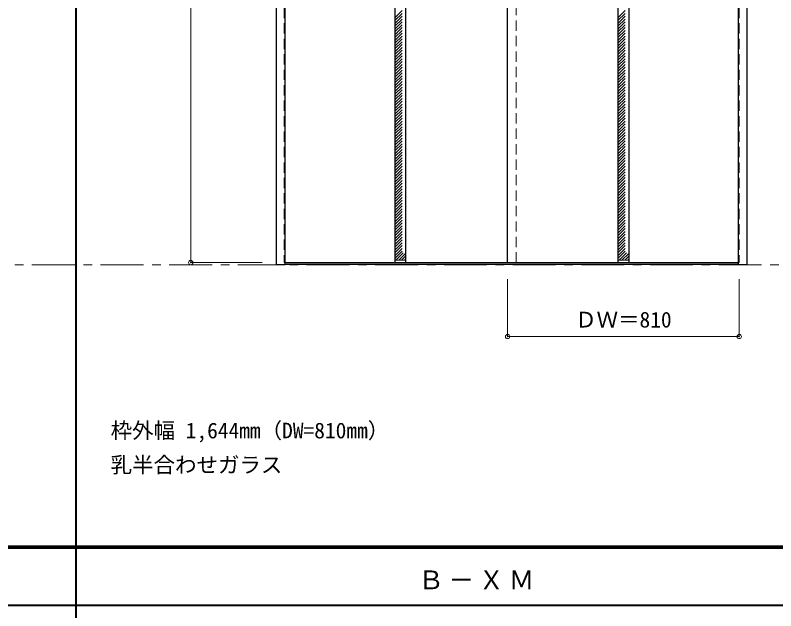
# Model space of a CAD drawing. Units: millimetres, scale not verified. Extents: x -6000 to 5700, y -4307 to 4260.
# Drawn here: x -2909 to -250, y -36 to 2046 of the extents above; entities that cross this region are included whole.
import ezdxf
from ezdxf.enums import TextEntityAlignment as Align

# ---------------------------------------------------------------- set-up
doc = ezdxf.new("R2010")
doc.units = ezdxf.units.MM
doc.header["$LTSCALE"] = 30
doc.header["$PDMODE"] = 32
doc.header["$PDSIZE"] = 15
doc.linetypes.add('CHAIN1', pattern=[8, 5, -1, 1, -1])
doc.linetypes.add('DASHED1', pattern=[1.8, 1.2, -0.6])
for name, color, linetype, lineweight in [('0-1_通り芯', 7, 'CHAIN1', 18), ('0-2_扉', 4, 'DASHED1', 9), ('0-3_仕上げ', 7, 'Continuous', 18), ('0-4_枠', 3, 'Continuous', 25), ('0-A_文字', 7, 'Continuous', 18), ('0-B_寸法', 4, 'Continuous', 9), ('0-C_ハッチ', 4, 'DASHED1', 9), ('F-1_枠', 6, 'Continuous', 40)]:
    doc.layers.add(name, color=color, linetype=linetype, lineweight=lineweight)
doc.styles.add('ＭＳ ゴシック', font='')
doc.styles.get('ＭＳ ゴシック').set_extended_font_data('MS Gothic')

msp = doc.modelspace()

# ---------------------------------------------------------------- linework, layer by layer
at = {"layer": '0-1_通り芯'}
msp.add_line((-5490, 1173), (5690, 1173), dxfattribs=at)
at = {"layer": '0-2_扉', "color": 3, "linetype": 'Continuous', "lineweight": 25}
for p, q in [((-1188, 1181.5), (-1188, 3529.5)), ((-1965, 1181.5), (-381, 1181.5))]:
    msp.add_line(p, q, dxfattribs=at)
at = {"layer": '0-2_扉'}
msp.add_line((-1158, 1181.5), (-1158, 3529.5), dxfattribs=at)
for points in [[(-1968, 3529.5), (-1968, 1181.5), (-1965, 1181.5)], [(-378, 3529.5), (-378, 1181.5), (-381, 1181.5)]]:
    msp.add_lwpolyline(points, dxfattribs=at)
at = {"layer": '0-3_仕上げ', "color": 3, "lineweight": 25}
for p, q in [((-1582, 3529.5), (-1582, 1181.5)), ((-1544, 3529.5), (-1544, 1181.5)), ((-802, 3529.5), (-802, 1181.5)), ((-764, 3529.5), (-764, 1181.5))]:
    msp.add_line(p, q, dxfattribs=at)
at = {"layer": '0-3_仕上げ'}
for p, q in [((-1582, 1189.5), (-1544, 1189.5)), ((-802, 1189.5), (-764, 1189.5))]:
    msp.add_line(p, q, dxfattribs=at)
at = {"layer": '0-4_枠'}
for p, q in [((-1995, 1173), (-1995, 3573)), ((-1965, 1173), (-1965, 3573)), ((-381, 1182.04), (-381, 3573)), ((-351, 1173), (-351, 3573)), ((-1965, 1173), (-1995, 1173)), ((-1965, 1176), (-381, 1176)), ((-381, 1181.7), (-381, 1182.04))]:
    msp.add_line(p, q, dxfattribs=at)
msp.add_lwpolyline([(-351, 1173), (-381, 1173), (-381, 1181.7)], dxfattribs=at)
at = {"layer": '0-B_寸法'}
for p, q in [((-2295, 3529.5), (-2295, 1181.5)), ((-2295, 1181.5), (-2045, 1181.5)), ((-1188, 923), (-1188, 1123)), ((-378, 923), (-378, 1123)), ((-1188, 923), (-378, 923))]:
    msp.add_line(p, q, dxfattribs=at)
at = {"layer": '0-B_寸法', "color": 7}
for p in [(-2295, 1181.5), (-1188, 923), (-378, 923)]:
    msp.add_point(p, dxfattribs=at)
at = {"layer": '0-C_ハッチ'}
for p, q in [((-1582, 2036.77), (-1544, 2074.77)), ((-802, 2036.77), (-764, 2074.77)), ((-1582, 2026.88), (-1544, 2064.88)), ((-1582, 2016.98), (-1544, 2054.98)), ((-802, 2026.88), (-764, 2064.88)), ((-802, 2016.98), (-764, 2054.98)), ((-1582, 2007.08), (-1544, 2045.08)), ((-1582, 1997.18), (-1544, 2035.18)), ((-1582, 1987.28), (-1544, 2025.28)), ((-802, 2007.08), (-764, 2045.08)), ((-802, 1997.18), (-764, 2035.18)), ((-802, 1987.28), (-764, 2025.28)), ((-1582, 1977.38), (-1544, 2015.38)), ((-1582, 1967.48), (-1544, 2005.48)), ((-1582, 1957.58), (-1544, 1995.58)), ((-802, 1977.38), (-764, 2015.38)), ((-802, 1967.48), (-764, 2005.48)), ((-802, 1957.58), (-764, 1995.58)), ((-1582, 1947.68), (-1544, 1985.68)), ((-1582, 1937.78), (-1544, 1975.78)), ((-802, 1947.68), (-764, 1985.68)), ((-802, 1937.78), (-764, 1975.78)), ((-1582, 1927.88), (-1544, 1965.88)), ((-1582, 1917.98), (-1544, 1955.98)), ((-1582, 1908.08), (-1544, 1946.08)), ((-802, 1927.88), (-764, 1965.88)), ((-802, 1917.98), (-764, 1955.98)), ((-802, 1908.08), (-764, 1946.08)), ((-1582, 1898.18), (-1544, 1936.18)), ((-1582, 1888.28), (-1544, 1926.28)), ((-1582, 1878.38), (-1544, 1916.38)), ((-802, 1898.18), (-764, 1936.18)), ((-802, 1888.28), (-764, 1926.28)), ((-802, 1878.38), (-764, 1916.38)), ((-1582, 1868.48), (-1544, 1906.48)), ((-1582, 1858.58), (-1544, 1896.58)), ((-802, 1868.48), (-764, 1906.48)), ((-802, 1858.58), (-764, 1896.58)), ((-1582, 1848.68), (-1544, 1886.68)), ((-1582, 1838.78), (-1544, 1876.78)), ((-1582, 1828.89), (-1544, 1866.89)), ((-802, 1848.68), (-764, 1886.68)), ((-802, 1838.78), (-764, 1876.78)), ((-802, 1828.89), (-764, 1866.89)), ((-1582, 1818.99), (-1544, 1856.99)), ((-1582, 1809.09), (-1544, 1847.09)), ((-1582, 1799.19), (-1544, 1837.19)), ((-802, 1818.99), (-764, 1856.99)), ((-802, 1809.09), (-764, 1847.09)), ((-802, 1799.19), (-764, 1837.19)), ((-1582, 1789.29), (-1544, 1827.29)), ((-1582, 1779.39), (-1544, 1817.39)), ((-1582, 1769.49), (-1544, 1807.49)), ((-802, 1789.29), (-764, 1827.29)), ((-802, 1779.39), (-764, 1817.39)), ((-802, 1769.49), (-764, 1807.49)), ((-1582, 1759.59), (-1544, 1797.59)), ((-1582, 1749.69), (-1544, 1787.69)), ((-802, 1759.59), (-764, 1797.59)), ((-802, 1749.69), (-764, 1787.69)), ((-1582, 1739.79), (-1544, 1777.79)), ((-1582, 1729.89), (-1544, 1767.89)), ((-1582, 1719.99), (-1544, 1757.99)), ((-802, 1739.79), (-764, 1777.79)), ((-802, 1729.89), (-764, 1767.89)), ((-802, 1719.99), (-764, 1757.99)), ((-1582, 1710.09), (-1544, 1748.09)), ((-1582, 1700.19), (-1544, 1738.19)), ((-1582, 1690.29), (-1544, 1728.29)), ((-802, 1710.09), (-764, 1748.09)), ((-802, 1700.19), (-764, 1738.19)), ((-802, 1690.29), (-764, 1728.29)), ((-1582, 1680.39), (-1544, 1718.39)), ((-1582, 1670.49), (-1544, 1708.49)), ((-802, 1680.39), (-764, 1718.39)), ((-802, 1670.49), (-764, 1708.49)), ((-1582, 1660.59), (-1544, 1698.59)), ((-1582, 1650.69), (-1544, 1688.69)), ((-1582, 1640.79), (-1544, 1678.79)), ((-802, 1660.59), (-764, 1698.59)), ((-802, 1650.69), (-764, 1688.69)), ((-802, 1640.79), (-764, 1678.79)), ((-1582, 1630.9), (-1544, 1668.9)), ((-1582, 1621), (-1544, 1659)), ((-1582, 1611.1), (-1544, 1649.1)), ((-802, 1630.9), (-764, 1668.9)), ((-802, 1621), (-764, 1659)), ((-802, 1611.1), (-764, 1649.1)), ((-1582, 1601.2), (-1544, 1639.2)), ((-1582, 1591.3), (-1544, 1629.3)), ((-802, 1601.2), (-764, 1639.2)), ((-802, 1591.3), (-764, 1629.3)), ((-1582, 1581.4), (-1544, 1619.4)), ((-1582, 1571.5), (-1544, 1609.5)), ((-1582, 1561.6), (-1544, 1599.6)), ((-802, 1581.4), (-764, 1619.4)), ((-802, 1571.5), (-764, 1609.5)), ((-802, 1561.6), (-764, 1599.6)), ((-1582, 1551.7), (-1544, 1589.7)), ((-1582, 1541.8), (-1544, 1579.8)), ((-1582, 1531.9), (-1544, 1569.9)), ((-802, 1551.7), (-764, 1589.7)), ((-802, 1541.8), (-764, 1579.8)), ((-802, 1531.9), (-764, 1569.9)), ((-1582, 1522), (-1544, 1560)), ((-1582, 1512.1), (-1544, 1550.1)), ((-802, 1522), (-764, 1560)), ((-802, 1512.1), (-764, 1550.1)), ((-1582, 1502.2), (-1544, 1540.2)), ((-1582, 1492.3), (-1544, 1530.3)), ((-1582, 1482.4), (-1544, 1520.4)), ((-802, 1502.2), (-764, 1540.2)), ((-802, 1492.3), (-764, 1530.3)), ((-802, 1482.4), (-764, 1520.4)), ((-1582, 1472.5), (-1544, 1510.5)), ((-1582, 1462.6), (-1544, 1500.6)), ((-1582, 1452.7), (-1544, 1490.7)), ((-802, 1472.5), (-764, 1510.5)), ((-802, 1462.6), (-764, 1500.6)), ((-802, 1452.7), (-764, 1490.7)), ((-1582, 1442.81), (-1544, 1480.81)), ((-1582, 1432.91), (-1544, 1470.91)), ((-802, 1442.81), (-764, 1480.81)), ((-802, 1432.91), (-764, 1470.91)), ((-1582, 1423.01), (-1544, 1461.01)), ((-1582, 1413.11), (-1544, 1451.11)), ((-1582, 1403.21), (-1544, 1441.21)), ((-802, 1423.01), (-764, 1461.01)), ((-802, 1413.11), (-764, 1451.11)), ((-802, 1403.21), (-764, 1441.21)), ((-1582, 1393.31), (-1544, 1431.31)), ((-1582, 1383.41), (-1544, 1421.41)), ((-1582, 1373.51), (-1544, 1411.51)), ((-802, 1393.31), (-764, 1431.31)), ((-802, 1383.41), (-764, 1421.41)), ((-802, 1373.51), (-764, 1411.51)), ((-1582, 1363.61), (-1544, 1401.61)), ((-1582, 1353.71), (-1544, 1391.71)), ((-802, 1363.61), (-764, 1401.61)), ((-802, 1353.71), (-764, 1391.71)), ((-1582, 1343.81), (-1544, 1381.81)), ((-1582, 1333.91), (-1544, 1371.91)), ((-1582, 1324.01), (-1544, 1362.01)), ((-802, 1343.81), (-764, 1381.81)), ((-802, 1333.91), (-764, 1371.91)), ((-802, 1324.01), (-764, 1362.01)), ((-1582, 1314.11), (-1544, 1352.11)), ((-1582, 1304.21), (-1544, 1342.21)), ((-1582, 1294.31), (-1544, 1332.31)), ((-802, 1314.11), (-764, 1352.11)), ((-802, 1304.21), (-764, 1342.21)), ((-802, 1294.31), (-764, 1332.31)), ((-1582, 1284.41), (-1544, 1322.41)), ((-1582, 1274.51), (-1544, 1312.51)), ((-1582, 1264.61), (-1544, 1302.61)), ((-802, 1284.41), (-764, 1322.41)), ((-802, 1274.51), (-764, 1312.51)), ((-802, 1264.61), (-764, 1302.61)), ((-1582, 1254.71), (-1544, 1292.71)), ((-1582, 1244.82), (-1544, 1282.82)), ((-802, 1254.71), (-764, 1292.71)), ((-802, 1244.82), (-764, 1282.82)), ((-1582, 1234.92), (-1544, 1272.92)), ((-1582, 1225.02), (-1544, 1263.02)), ((-1582, 1215.12), (-1544, 1253.12)), ((-802, 1234.92), (-764, 1272.92)), ((-802, 1225.02), (-764, 1263.02)), ((-802, 1215.12), (-764, 1253.12)), ((-1582, 1205.22), (-1544, 1243.22)), ((-1582, 1195.32), (-1544, 1233.32)), ((-1577.92, 1189.5), (-1544, 1223.42)), ((-802, 1205.22), (-764, 1243.22)), ((-802, 1195.32), (-764, 1233.32)), ((-797.92, 1189.5), (-764, 1223.42)), ((-1568.02, 1189.5), (-1544, 1213.52)), ((-1558.12, 1189.5), (-1544, 1203.62)), ((-788.02, 1189.5), (-764, 1213.52)), ((-778.12, 1189.5), (-764, 1203.62)), ((-1548.22, 1189.5), (-1544, 1193.72)), ((-768.22, 1189.5), (-764, 1193.72))]:
    msp.add_line(p, q, dxfattribs=at)
at = {"layer": 'F-1_枠'}
for p, q in [((-2695, -3790), (-2695, 4175)), ((-6000, 190.5), (5700, 190.5)), ((-6000, 187.5), (5700, 187.5)), ((-6000, 184.5), (5700, 184.5)), ((-6000, -15.5), (5700, -15.5))]:
    msp.add_line(p, q, dxfattribs=at)

# ---------------------------------------------------------------- texts
at = {"layer": '0-A_文字', "style": 'ＭＳ ゴシック'}
for s, p in [('枠外幅 1,644mm（DW=810mm）', (-2575, 550.5)), ('乳半合わせガラス', (-2575, 430.5))]:
    msp.add_text(s, height=54.99, dxfattribs=at).set_placement(p, align=Align.BOTTOM_LEFT)
at = {"layer": '0-A_文字', "insert": (-1500, 39.5), "char_height": 65.98, "attachment_point": 7, "style": 'ＭＳ ゴシック'}
msp.add_mtext('\\T1.17;Ｂ－ＸＭ', dxfattribs=at)
at = {"layer": '0-B_寸法', "color": 7, "style": 'ＭＳ ゴシック'}
msp.add_text('ＤＷ＝810', height=54.99, dxfattribs=at).set_placement((-951.75, 938), align=Align.BOTTOM_LEFT)

doc.saveas('drawing.dxf')
